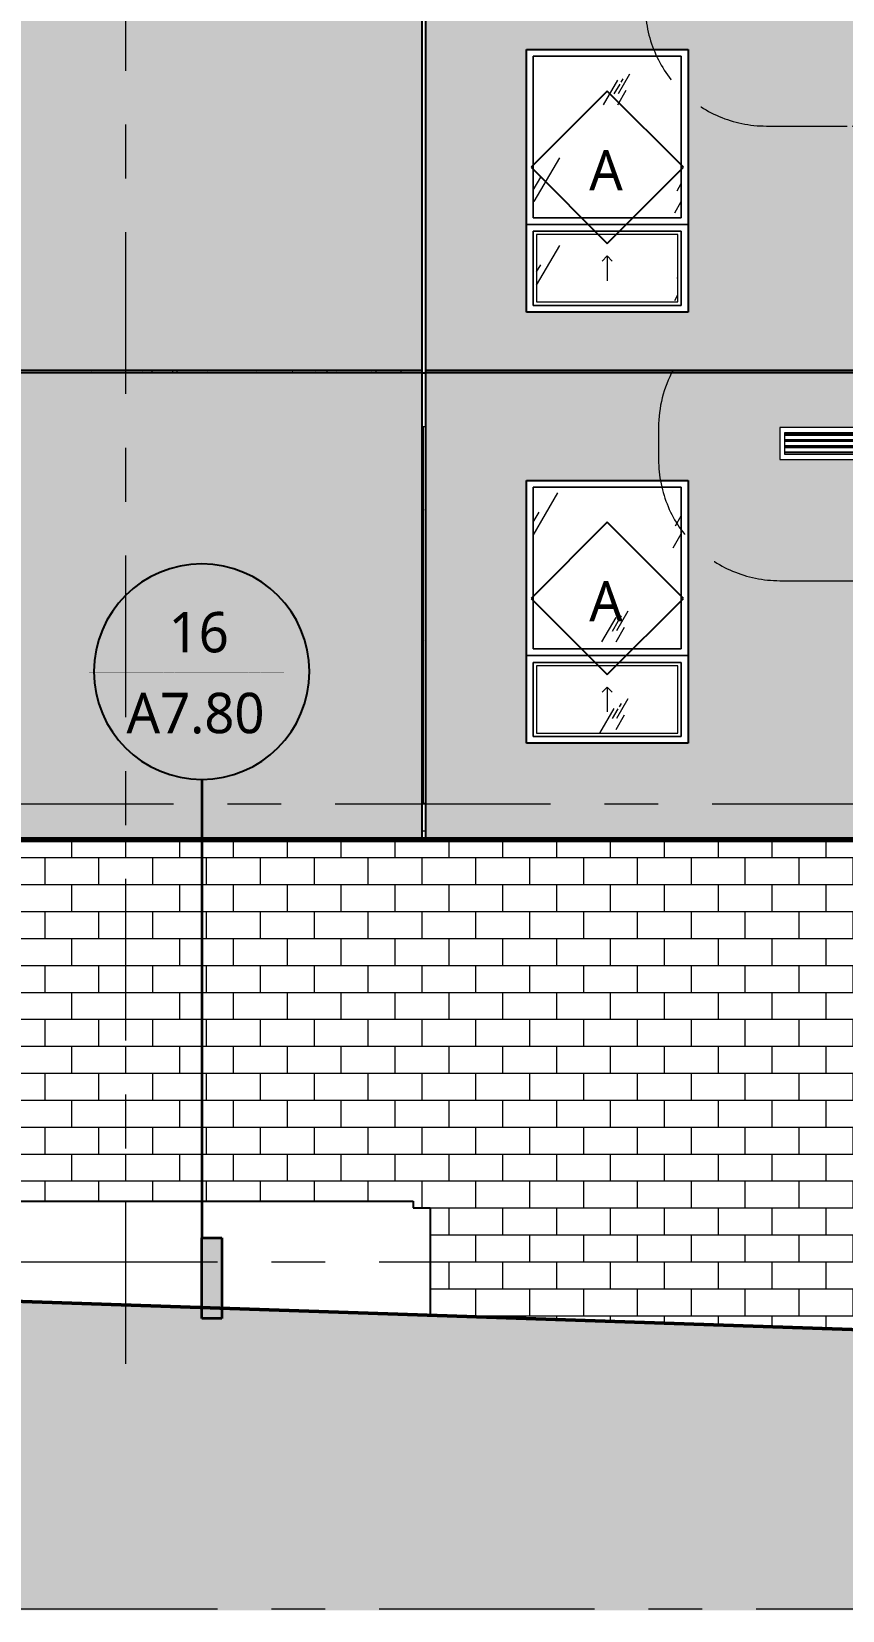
# Model space of a CAD drawing. Header units: inches. Extents: x 6 to 15224, y -733 to 6300.
# Drawn here: x 13940.3 to 14181.1, y 4981.5 to 5450.3 of the extents above; entities that cross this region are included whole.
import ezdxf

# ---------------------------------------------------------------- set-up
doc = ezdxf.new("R2010")
doc.units = ezdxf.units.IN
doc.header["$MEASUREMENT"] = 0
for name, pattern in [('Center 1_2_', [112, 64, -16, 16, -16]), ('Center 3_8_', [96, 48, -16, 16, -16]), ('Hidden 3_16_', [36, 24, -12])]:
    doc.linetypes.add(name, pattern=pattern)
for name, color, linetype, lineweight in [('A-ANNO-NOTE', 131, 'Continuous', 25), ('A-DETL', 90, 'Continuous', 13), ('A-DETL-GENF', 92, 'Continuous', 13), ('A-FLOR', 192, 'Continuous', 18), ('A-FLOR-LEVL', 51, 'Continuous', 13), ('A-GENM', 13, 'Continuous', 18), ('A-GLAZ', 151, 'Continuous', 25), ('A-GLAZ-IDEN', 152, 'Continuous', 25), ('A-GLAZ-SILL', 1, 'Continuous', 18), ('A-WALL', 113, 'Continuous', 25), ('A-WALL-PATT', 111, 'Continuous', 25), ('G-ANNO-SYMB', 111, 'Continuous', 13), ('I-WALL', 2, 'Continuous', 25), ('M-EQPM', 50, 'Continuous', 18), ('M-EQPM-HDLN', 50, 'Hidden 3_16_', 13), ('S-GRID', 1, 'Continuous', 13)]:
    doc.layers.add(name, color=color, linetype=linetype, lineweight=lineweight)
doc.styles.add('Open Sans_5', font='OpenSans-Regular.ttf', dxfattribs={"height": 12})
doc.styles.add('Open Sans_7', font='OpenSans-Regular.ttf', dxfattribs={"height": 2})
pattern_1 = [(0, (16286.3259, 0), (5.12, 1.28), [0.16896, -3.671, 0.16896, -3.671, -20.48]), (0, (16286.3259, 0), (5.12, 1.28), [-7.68, 0.16896, -7.511, 0.16896, -3.671, -8.96]), (0, (16286.3259, 0), (5.12, 1.28), [-19.2, 0.16896, -2.391, 0.16896, -6.231]), (120, (16288.2459, 0.64), (-3.66851252, 3.79405007), [0.16896, -3.671, 0.16896, -3.671, -20.48]), (120, (16288.2459, 0.64), (-3.66851252, 3.79405007), [-7.68, 0.16896, -7.511, 0.16896, -3.671, -8.96]), (120, (16288.2459, 0.64), (-3.66851252, 3.79405007), [-19.2, 0.16896, -2.391, 0.16896, -6.231]), (240, (16288.8859, 3.2), (-1.45148748, -5.07405007), [0.16896, -3.671, 0.16896, -3.671, -20.48]), (240, (16288.8859, 3.2), (-1.45148748, -5.07405007), [-7.68, 0.16896, -7.511, 0.16896, -3.671, -8.96]), (240, (16288.8859, 3.2), (-1.45148748, -5.07405007), [-19.2, 0.16896, -2.391, 0.16896, -6.231])]
pattern_2 = [(0, (16286.326, 0), (20.48, 5.12), [1.69, -13.67, 1.69, -13.67, -81.92]), (0, (16286.326, 0), (20.48, 5.12), [-30.72, 1.69, -29.03, 1.69, -13.67, -35.84]), (0, (16286.326, 0), (20.48, 5.12), [-76.8, 1.69, -8.55, 1.69, -23.91]), (120, (16294.006, 2.56), (-14.67405, 15.1762003), [1.69, -13.67, 1.69, -13.67, -81.92]), (120, (16294.006, 2.56), (-14.67405, 15.1762003), [-30.72, 1.69, -29.03, 1.69, -13.67, -35.84]), (120, (16294.006, 2.56), (-14.67405, 15.1762003), [-76.8, 1.69, -8.55, 1.69, -23.91]), (240, (16296.566, 12.8), (-5.80595, -20.2962003), [1.69, -13.67, 1.69, -13.67, -81.92]), (240, (16296.566, 12.8), (-5.80595, -20.2962003), [-30.72, 1.69, -29.03, 1.69, -13.67, -35.84]), (240, (16296.566, 12.8), (-5.80595, -20.2962003), [-76.8, 1.69, -8.55, 1.69, -23.91])]

# ---------------------------------------------------------------- blocks, each defined once
blk = doc.blocks.new('ME Louvers w Trim-AM - 24_ x 8_-17810069-SOUTH ELEVATION')
at = {"layer": 'A-GENM', "lineweight": 13}
for p, q in [((-1177.62, 5465.75), (-1200.12, 5465.75)), ((-1200.12, 5465.48), (-1177.62, 5465.48)), ((-1177.62, 5464.1), (-1200.12, 5464.1)), ((-1177.62, 5463.95), (-1200.12, 5463.95)), ((-1177.62, 5463.9), (-1200.12, 5463.9)), ((-1200.12, 5463.63), (-1177.62, 5463.63)), ((-1177.62, 5462.25), (-1200.12, 5462.25)), ((-1177.62, 5462.1), (-1200.12, 5462.1)), ((-1177.62, 5462.05), (-1200.12, 5462.05)), ((-1200.12, 5461.78), (-1177.62, 5461.78)), ((-1177.62, 5460.4), (-1200.12, 5460.4)), ((-1177.62, 5460.25), (-1200.12, 5460.25))]:
    blk.add_line(p, q, dxfattribs=at)
at = {"layer": 'M-EQPM'}
for p, q in [((-1201.62, 5467.75), (-1201.62, 5458.25)), ((-1176.12, 5467.75), (-1201.62, 5467.75)), ((-1176.12, 5458.25), (-1176.12, 5467.75)), ((-1200.12, 5466.25), (-1177.62, 5466.25)), ((-1200.12, 5459.75), (-1200.12, 5466.25)), ((-1177.62, 5466.25), (-1177.62, 5459.75)), ((-1201.62, 5458.25), (-1176.12, 5458.25)), ((-1177.62, 5459.75), (-1200.12, 5459.75))]:
    blk.add_line(p, q, dxfattribs=at)
at = {"layer": 'M-EQPM-HDLN'}
for p, q in [((-1176.12, 5503.75), (-1201.62, 5503.75)), ((-1237.62, 5467.75), (-1237.62, 5458.25)), ((-1140.12, 5458.25), (-1140.12, 5467.75)), ((-1201.62, 5422.25), (-1176.12, 5422.25))]:
    blk.add_line(p, q, dxfattribs=at)
for centre, start, end in [((-1201.62, 5467.75), 90, 180), ((-1176.12, 5467.75), 0, 90), ((-1201.62, 5458.25), 180, 270), ((-1176.12, 5458.25), 270, 0)]:
    blk.add_arc(centre, 36, start, end, dxfattribs=at)
blk = doc.blocks.new('1-2 WD Adaptive - 4-0_x6_-6_-V182-SOUTH ELEVATION')
at = {"layer": 'A-GLAZ', "lineweight": 13}
h = blk.add_hatch(dxfattribs=at)
h.set_pattern_fill('FP_408', color=256, style=0, pattern_type=2)
h.set_pattern_definition([(59.808, (-988.564, 5944.306), (144.0017, 239.99866), [9, -754.581]), (59.808, (-989.298, 5937.693), (144.0017, 239.99866), [12, -751.581]), (59.808, (-984.113, 5943.123), (144.0017, 239.99866), [6, -757.581]), (59.808, (-985.701, 5940.344), (144.0017, 239.99866), [2, -761.581]), (59.808, (-983.007, 5941.098), (144.0017, 239.99866), [15, -748.581]), (59.808, (-957.589, 5910.904), (144.0017, 239.99866), [5.063, -758.519]), (59.808, (-958.03, 5913.168), (144.0017, 239.99866), [6.75, -756.831]), (59.808, (-959.239, 5913.025), (144.0017, 239.99866), [3.375, -760.206]), (59.808, (-957.208, 5916.529), (144.0017, 239.99866), [1.125, -762.456]), (59.808, (-962.422, 5909.797), (144.0017, 239.99866), [8.437, -755.144])])
h.paths.add_polyline_path([(-974.06, 5906.5), (-974.06, 5954.5), (-1018.06, 5954.5), (-1018.06, 5906.5)])
at = {"layer": 'A-GLAZ-SILL', "lineweight": 13}
h = blk.add_hatch(dxfattribs=at)
h.set_pattern_fill('FP_407', color=256, style=0, pattern_type=2)
h.set_pattern_definition([(59.808, (-988.564, 5918.306), (144.0017, 239.99866), [9, -754.581]), (59.808, (-989.298, 5911.693), (144.0017, 239.99866), [12, -751.581]), (59.808, (-984.113, 5917.123), (144.0017, 239.99866), [6, -757.581]), (59.808, (-985.701, 5914.344), (144.0017, 239.99866), [2, -761.581]), (59.808, (-983.007, 5915.098), (144.0017, 239.99866), [15, -748.581]), (59.808, (-957.589, 5884.904), (144.0017, 239.99866), [5.063, -758.519]), (59.808, (-958.03, 5887.168), (144.0017, 239.99866), [6.75, -756.831]), (59.808, (-959.239, 5887.025), (144.0017, 239.99866), [3.375, -760.206]), (59.808, (-957.208, 5890.529), (144.0017, 239.99866), [1.125, -762.456]), (59.808, (-962.422, 5883.797), (144.0017, 239.99866), [8.438, -755.144])])
h.paths.add_polyline_path([(-997.06, 5881.5), (-975.06, 5881.5), (-975.06, 5901.5), (-1017.06, 5901.5), (-1017.06, 5881.5)])
at = {"layer": 'A-GLAZ', "lineweight": 13}
for p, q in [((-1020.06, 5956.5), (-972.06, 5956.5)), ((-1020.06, 5878.5), (-1020.06, 5956.5)), ((-974.06, 5954.5), (-1018.06, 5954.5)), ((-1018.06, 5954.5), (-1018.06, 5906.5)), ((-974.06, 5906.5), (-974.06, 5954.5)), ((-972.06, 5956.5), (-972.06, 5878.5)), ((-1020.06, 5904.5), (-972.06, 5904.5)), ((-972.06, 5904.5), (-1020.06, 5904.5)), ((-1018.06, 5906.5), (-974.06, 5906.5)), ((-974.06, 5902.5), (-1018.06, 5902.5)), ((-1018.06, 5902.5), (-1018.06, 5880.5)), ((-974.06, 5880.5), (-974.06, 5902.5)), ((-1018.06, 5880.5), (-974.06, 5880.5)), ((-972.06, 5878.5), (-1020.06, 5878.5))]:
    blk.add_line(p, q, dxfattribs=at)
at = {"layer": 'A-GLAZ', "linetype": 'Hidden 3_16_', "lineweight": 13}
for q in [(-997.56, 5893.67), (-994.56, 5893.67), (-996.06, 5887.83)]:
    blk.add_line((-996.06, 5895.17), q, dxfattribs=at)
at = {"layer": 'A-GLAZ-SILL'}
for p, q in [((-1018.06, 5954.5), (-974.06, 5954.5)), ((-1018.06, 5906.5), (-1018.06, 5954.5)), ((-974.06, 5954.5), (-1018.06, 5954.5)), ((-1018.06, 5954.5), (-1018.06, 5906.5)), ((-974.06, 5954.5), (-974.06, 5906.5)), ((-974.06, 5906.5), (-974.06, 5954.5)), ((-974.06, 5906.5), (-1018.06, 5906.5)), ((-1018.06, 5906.5), (-974.06, 5906.5)), ((-1018.06, 5902.5), (-974.06, 5902.5)), ((-1018.06, 5880.5), (-1018.06, 5902.5)), ((-974.06, 5902.5), (-1018.06, 5902.5)), ((-1018.06, 5902.5), (-1018.06, 5880.5)), ((-974.06, 5902.5), (-974.06, 5880.5)), ((-974.06, 5880.5), (-974.06, 5902.5)), ((-975.06, 5901.5), (-1017.06, 5901.5)), ((-1017.06, 5901.5), (-1017.06, 5881.5)), ((-975.06, 5881.5), (-975.06, 5901.5)), ((-974.06, 5880.5), (-1018.06, 5880.5)), ((-1018.06, 5880.5), (-974.06, 5880.5)), ((-1017.06, 5881.5), (-975.06, 5881.5))]:
    blk.add_line(p, q, dxfattribs=at)
blk = doc.blocks.new('1-2 WD Adaptive - 4-0_x6_-6_-V183-SOUTH ELEVATION')
at = {"layer": 'A-GLAZ', "lineweight": 13}
h = blk.add_hatch(dxfattribs=at)
h.set_pattern_fill('FP_410', color=256, style=0, pattern_type=2)
h.set_pattern_definition([(59.808, (-989.064, 5304.806), (144.0017, 239.99866), [9, -754.581]), (59.808, (-989.798, 5298.193), (144.0017, 239.99866), [12, -751.581]), (59.808, (-984.613, 5303.623), (144.0017, 239.99866), [6, -757.581]), (59.808, (-986.201, 5300.844), (144.0017, 239.99866), [2, -761.581]), (59.808, (-983.507, 5301.598), (144.0017, 239.99866), [15, -748.581]), (59.808, (-958.089, 5271.404), (144.0017, 239.99866), [5.063, -758.519]), (59.808, (-958.53, 5273.668), (144.0017, 239.99866), [6.75, -756.831]), (59.808, (-959.739, 5273.525), (144.0017, 239.99866), [3.375, -760.206]), (59.808, (-957.708, 5277.029), (144.0017, 239.99866), [1.125, -762.456]), (59.808, (-962.922, 5270.297), (144.0017, 239.99866), [8.437, -755.144])])
h.paths.add_polyline_path([(-974.56, 5267), (-974.56, 5315), (-1018.56, 5315), (-1018.56, 5267)])
at = {"layer": 'A-GLAZ-SILL', "lineweight": 13}
h = blk.add_hatch(dxfattribs=at)
h.set_pattern_fill('FP_409', color=256, style=0, pattern_type=2)
h.set_pattern_definition([(59.808, (-989.064, 5278.806), (144.0017, 239.99866), [9, -754.581]), (59.808, (-989.798, 5272.193), (144.0017, 239.99866), [12, -751.581]), (59.808, (-984.613, 5277.623), (144.0017, 239.99866), [6, -757.581]), (59.808, (-986.201, 5274.844), (144.0017, 239.99866), [2, -761.581]), (59.808, (-983.507, 5275.598), (144.0017, 239.99866), [15, -748.581]), (59.808, (-958.089, 5245.404), (144.0017, 239.99866), [5.063, -758.519]), (59.808, (-958.53, 5247.668), (144.0017, 239.99866), [6.75, -756.831]), (59.808, (-959.739, 5247.525), (144.0017, 239.99866), [3.375, -760.206]), (59.808, (-957.708, 5251.029), (144.0017, 239.99866), [1.125, -762.456]), (59.808, (-962.922, 5244.297), (144.0017, 239.99866), [8.438, -755.144])])
h.paths.add_polyline_path([(-997.56, 5242), (-975.56, 5242), (-975.56, 5262), (-1017.56, 5262), (-1017.56, 5242)])
at = {"layer": 'A-GLAZ', "lineweight": 13}
for p, q in [((-1020.56, 5317), (-972.56, 5317)), ((-1020.56, 5239), (-1020.56, 5317)), ((-972.56, 5317), (-972.56, 5239)), ((-974.56, 5315), (-1018.56, 5315)), ((-1018.56, 5315), (-1018.56, 5267)), ((-974.56, 5267), (-974.56, 5315)), ((-1020.56, 5265), (-972.56, 5265)), ((-972.56, 5265), (-1020.56, 5265)), ((-1018.56, 5267), (-974.56, 5267)), ((-974.56, 5263), (-1018.56, 5263)), ((-1018.56, 5263), (-1018.56, 5241)), ((-974.56, 5241), (-974.56, 5263)), ((-972.56, 5239), (-1020.56, 5239)), ((-1018.56, 5241), (-974.56, 5241))]:
    blk.add_line(p, q, dxfattribs=at)
at = {"layer": 'A-GLAZ', "linetype": 'Hidden 3_16_', "lineweight": 13}
for q in [(-998.06, 5254.17), (-995.06, 5254.17), (-996.56, 5248.33)]:
    blk.add_line((-996.56, 5255.67), q, dxfattribs=at)
at = {"layer": 'A-GLAZ-SILL'}
for p, q in [((-1018.56, 5315), (-974.56, 5315)), ((-1018.56, 5267), (-1018.56, 5315)), ((-974.56, 5315), (-1018.56, 5315)), ((-1018.56, 5315), (-1018.56, 5267)), ((-974.56, 5315), (-974.56, 5267)), ((-974.56, 5267), (-974.56, 5315)), ((-974.56, 5267), (-1018.56, 5267)), ((-1018.56, 5267), (-974.56, 5267)), ((-1018.56, 5263), (-974.56, 5263)), ((-1018.56, 5241), (-1018.56, 5263)), ((-974.56, 5263), (-1018.56, 5263)), ((-1018.56, 5263), (-1018.56, 5241)), ((-975.56, 5262), (-1017.56, 5262)), ((-1017.56, 5262), (-1017.56, 5242)), ((-975.56, 5242), (-975.56, 5262)), ((-974.56, 5263), (-974.56, 5241)), ((-974.56, 5241), (-974.56, 5263)), ((-1017.56, 5242), (-975.56, 5242)), ((-974.56, 5241), (-1018.56, 5241)), ((-1018.56, 5241), (-974.56, 5241))]:
    blk.add_line(p, q, dxfattribs=at)
blk = doc.blocks.new('ME Louvers w Trim-AM - 24_ x 8_-17810137-SOUTH ELEVATION')
at = {"layer": 'A-GENM', "lineweight": 13}
for p, q in [((-669.81, 5330.75), (-692.31, 5330.75)), ((-692.31, 5330.48), (-669.81, 5330.48)), ((-669.81, 5329.1), (-692.31, 5329.1)), ((-669.81, 5328.95), (-692.31, 5328.95)), ((-669.81, 5328.9), (-692.31, 5328.9)), ((-692.31, 5328.63), (-669.81, 5328.63)), ((-669.81, 5327.25), (-692.31, 5327.25)), ((-669.81, 5327.1), (-692.31, 5327.1)), ((-669.81, 5327.05), (-692.31, 5327.05)), ((-692.31, 5326.78), (-669.81, 5326.78)), ((-669.81, 5325.4), (-692.31, 5325.4)), ((-669.81, 5325.25), (-692.31, 5325.25))]:
    blk.add_line(p, q, dxfattribs=at)
at = {"layer": 'M-EQPM'}
for p, q in [((-693.81, 5332.75), (-693.81, 5323.25)), ((-668.31, 5332.75), (-693.81, 5332.75)), ((-692.31, 5331.25), (-669.81, 5331.25)), ((-692.31, 5324.75), (-692.31, 5331.25)), ((-669.81, 5331.25), (-669.81, 5324.75)), ((-668.31, 5323.25), (-668.31, 5332.75)), ((-693.81, 5323.25), (-668.31, 5323.25)), ((-669.81, 5324.75), (-692.31, 5324.75))]:
    blk.add_line(p, q, dxfattribs=at)
at = {"layer": 'M-EQPM-HDLN'}
for p, q in [((-729.81, 5332.75), (-729.81, 5323.25)), ((-632.31, 5323.25), (-632.31, 5332.75)), ((-693.81, 5287.25), (-668.31, 5287.25))]:
    blk.add_line(p, q, dxfattribs=at)
for centre, start, end in [((-693.81, 5332.75), 151.7736, 180), ((-668.31, 5332.75), 0, 28.2264), ((-693.81, 5323.25), 180, 270), ((-668.31, 5323.25), 270, 360)]:
    blk.add_arc(centre, 36, start, end, dxfattribs=at)
blk = doc.blocks.new('TAG Window-AM - Standard-51685-SOUTH ELEVATION')
at = {"layer": 'A-GLAZ-IDEN'}
for p, q in [((-1299.06, 5944.13), (-1321.69, 5921.5)), ((-1276.43, 5921.5), (-1299.06, 5944.13)), ((-1321.69, 5921.5), (-1299.06, 5898.87)), ((-1299.06, 5898.87), (-1276.43, 5921.5))]:
    blk.add_line(p, q, dxfattribs=at)
blk = doc.blocks.new('Section - Rec_Horizontal_3_16_ x 3_64_-800513-SOUTH ELEVATION')
at = {"layer": 'G-ANNO-SYMB'}
blk.add_hatch(color=256, dxfattribs=at).paths.add_polyline_path([(-1081.81, 5091.27), (-1087.81, 5091.27), (-1087.81, 5067.27), (-1081.81, 5067.27)])
at = {"layer": 'G-ANNO-SYMB', "lineweight": 35}
for p, q in [((-1087.81, 5067.27), (-1087.81, 5091.27)), ((-1087.81, 5091.27), (-1081.81, 5091.27)), ((-1081.81, 5091.27), (-1081.81, 5067.27)), ((-1081.81, 5067.27), (-1087.81, 5067.27))]:
    blk.add_line(p, q, dxfattribs=at)
blk = doc.blocks.new('Section - CDs_Detail _No Arrow_-919857-SOUTH ELEVATION')
at = {"layer": 'A-ANNO-NOTE'}
for start, end in [(90, 270), (270, 90)]:
    blk.add_arc((-1087.81, 5257.51), 32, start, end, dxfattribs=at)

msp = doc.modelspace()

# ---------------------------------------------------------------- hatches: boundary and pattern name
at = {"layer": 'A-DETL-GENF'}
msp.add_hatch(color=29, dxfattribs=at).paths.add_polyline_path([(15056.81008358, 4981.48573334), (15102.01292671, 4981.48573334), (15102.01292671, 5052), (14568.29213786, 5052), (13585.29213785, 5085), (13388.47692671, 5085), (13388.47692671, 4981.48573334), (14887.82092671, 4981.48573334)])
at = {"layer": 'A-WALL-PATT', "lineweight": 13}
h = msp.add_hatch(dxfattribs=at)
h.set_pattern_fill('FP_388', color=256, style=0, pattern_type=2)
h.set_pattern_definition(pattern_1)
h.paths.add_polyline_path([(13936.29213785, 5349.75), (14056.29213785, 5349.75), (14056.29213785, 5476.875), (13936.29213785, 5476.875), (13936.29213785, 5352.05740001)])
h = msp.add_hatch(dxfattribs=at)
h.set_pattern_fill('FP_388', color=256, style=0, pattern_type=2)
h.set_pattern_definition(pattern_1)
h.paths.add_polyline_path([(14057.29213785, 5349.75), (14586.47963785, 5349.75), (14586.47963785, 5475.875), (14057.29213785, 5475.875), (14057.29213785, 5352.05740001)])
h.paths.add_polyline_path([(14432.66292671, 5367), (14327.29213785, 5367), (14327.29213785, 5445), (14435.29213785, 5445), (14435.29213785, 5367)])
h.paths.add_polyline_path([(14201.76221315, 5367), (14201.29213785, 5367), (14201.29213785, 5445), (14279.29213785, 5445), (14279.29213785, 5367), (14245.24492671, 5367)])
h.paths.add_polyline_path([(14135.29213785, 5367), (14087.29213785, 5367), (14087.29213785, 5445), (14135.29213785, 5445), (14135.29213785, 5417.45240001)])
h.paths.add_polyline_path([(14561.29213785, 5367), (14531.29213785, 5367), (14531.29213785, 5445), (14561.29213785, 5445), (14561.29213785, 5373.85573334)])
h.paths.add_polyline_path([(14477.29213785, 5367), (14477.29213785, 5445), (14507.29213785, 5445), (14507.29213785, 5367), (14486.21092671, 5367)])
h.paths.add_polyline_path([(14314.54213785, 5458.25), (14314.54213785, 5467.75), (14340.04213785, 5467.75), (14340.04213785, 5458.25), (14315.934995, 5458.25)])
h.paths.add_polyline_path([(14184.04213785, 5458.25), (14158.54213785, 5458.25), (14158.54213785, 5467.75), (14184.04213785, 5467.75), (14184.04213785, 5458.41666667)])
h = msp.add_hatch(dxfattribs=at)
h.set_pattern_fill('FP_388', color=256, style=0, pattern_type=2)
h.set_pattern_definition(pattern_1)
h.paths.add_polyline_path([(14044.43992671, 5349), (14056.29213785, 5349), (14056.29213785, 5349.75), (13936.29213785, 5349.75), (13936.29213785, 5349), (14031.05292671, 5349)])
h = msp.add_hatch(dxfattribs=at)
h.set_pattern_fill('FP_388', color=256, style=0, pattern_type=2)
h.set_pattern_definition(pattern_1)
h.paths.add_polyline_path([(14405.88892671, 5349), (14587.47963785, 5349), (14587.47963785, 5349.75), (14057.29213785, 5349.75), (14057.29213785, 5349), (14352.34092671, 5349)])
h = msp.add_hatch(dxfattribs=at)
h.set_pattern_fill('FP_388', color=256, style=0, pattern_type=2)
h.set_pattern_definition(pattern_1)
h.paths.add_polyline_path([(13936.29213785, 5210.25), (14056.29213785, 5210.25), (14056.29213785, 5349), (13936.29213785, 5349), (13936.29213785, 5221.26740001)])
h = msp.add_hatch(dxfattribs=at)
h.set_pattern_fill('FP_388', color=256, style=0, pattern_type=2)
h.set_pattern_definition(pattern_1)
h.paths.add_polyline_path([(14057.29213785, 5210.25), (14592.91713785, 5210.25), (14592.91713785, 5330.25), (14586.47963785, 5330.25906668), (14586.47963785, 5349), (14057.29213785, 5349), (14057.29213785, 5243.06573334)])
h.paths.add_polyline_path([(14279.29213785, 5239), (14201.29213785, 5239), (14201.29213785, 5317), (14279.29213785, 5317), (14279.29213785, 5243.06573334)])
h.paths.add_polyline_path([(14135.29213785, 5239), (14087.29213785, 5239), (14087.29213785, 5317), (14135.29213785, 5317), (14135.29213785, 5243.06573334)])
h.paths.add_polyline_path([(14352.34092671, 5239), (14327.29213785, 5239), (14327.29213785, 5317), (14435.29213785, 5317), (14435.29213785, 5239), (14405.88892671, 5239)])
h.paths.add_polyline_path([(14537.29213785, 5239), (14489.29213785, 5239), (14489.29213785, 5317), (14537.29213785, 5317), (14537.29213785, 5243.06573334)])
h.paths.add_polyline_path([(14311.54213785, 5323.25), (14311.54213785, 5332.75), (14337.04213785, 5332.75), (14337.04213785, 5323.25), (14313.04213785, 5323.25)])
h.paths.add_polyline_path([(14188.04213785, 5323.25), (14162.54213785, 5323.25), (14162.54213785, 5332.75), (14188.04213785, 5332.75), (14188.04213785, 5323.625)])
h = msp.add_hatch(dxfattribs=at)
h.set_pattern_fill('FP_389', color=256, style=0, pattern_type=2)
h.set_pattern_definition(pattern_2)
h.paths.add_polyline_path([(14056.54213785, 5331), (14056.54213785, 5333), (14056.29213785, 5333), (14056.29213785, 5331)])
h = msp.add_hatch(dxfattribs=at)
h.set_pattern_fill('FP_389', color=256, style=0, pattern_type=2)
h.set_pattern_definition(pattern_2)
h.paths.add_polyline_path([(14056.54213785, 5221), (14057.29213785, 5221), (14057.29213785, 5333), (14056.54213785, 5333), (14056.54213785, 5232.23809524)])
h = msp.add_hatch(dxfattribs=at)
h.set_pattern_fill('FP_386', color=256, style=0, pattern_type=2)
h.set_pattern_definition([(0, (14560.292, 5109), (0, 8), []), (90, (14560.292, 5109), (-8, 8), [8, -8])])
h.paths.add_polyline_path([(14560.66713785, 5052.2559766), (14560.66713785, 5210.25), (14057.29213785, 5210.25), (14057.29213785, 5221), (14056.29213785, 5221), (14056.29213785, 5210.25), (13936.29213785, 5210.25), (13936.29213785, 5221), (13935.29213785, 5221), (13935.29213785, 5210.25), (13585.29213785, 5210.25), (13585.29213785, 5103), (14053.66713785, 5103), (14053.66713785, 5101), (14058.66713785, 5101), (14058.66713785, 5069.10846897), (14556.66993049, 5052.39016566)])
h.paths.add_polyline_path([(13886.79213785, 5127), (13832.79213785, 5127), (13832.79213785, 5205), (13886.79213785, 5205), (13886.79213785, 5155.87240001)])

# ---------------------------------------------------------------- linework, layer by layer
at = {"layer": 'A-DETL', "lineweight": 70}
msp.add_line((14592.91713785, 5210.25), (13516.35463785, 5210.25), dxfattribs=at)
at = {"layer": 'A-DETL', "lineweight": 50}
msp.add_line((14568.29213786, 5052), (13585.29213785, 5085), dxfattribs=at)
at = {"layer": 'A-FLOR'}
msp.add_line((14056.29213785, 5333), (14057.29213785, 5333), dxfattribs=at)
at = {"layer": 'A-FLOR-LEVL', "linetype": 'Center 1_2_'}
for p, q in [((13358.45406039, 5349), (15204.04750887, 5349)), ((13358.45406039, 5221), (15204.04750887, 5221)), ((13358.45406039, 5109), (15204.04750887, 5109)), ((13259.51248277, 5085), (15140.36071592, 5085)), ((13259.51248277, 4982), (15204.04750887, 4982))]:
    msp.add_line(p, q, dxfattribs=at)
at = {"layer": 'A-WALL'}
for p, q in [((14056.29213785, 5210.25), (14056.29213785, 6033)), ((14057.29213785, 5731.625), (14057.29213785, 5210.25)), ((14087.29213785, 5367), (14087.29213785, 5445)), ((14087.29213785, 5445), (14135.29213785, 5445)), ((14135.29213785, 5445), (14135.29213785, 5367)), ((14135.29213785, 5367), (14087.29213785, 5367)), ((13936.29213785, 5349.75), (14056.29213785, 5349.75)), ((14057.29213785, 5349.75), (14889.22963785, 5349.75)), ((14056.29213785, 5349), (13936.29213785, 5349)), ((14889.22963785, 5349), (14057.29213785, 5349)), ((14087.29213785, 5239), (14087.29213785, 5317)), ((14087.29213785, 5317), (14135.29213785, 5317)), ((14135.29213785, 5317), (14135.29213785, 5239)), ((14135.29213785, 5239), (14087.29213785, 5239)), ((14057.29213785, 5221), (14056.29213785, 5221)), ((13936.29213785, 5210.25), (14056.29213785, 5210.25)), ((14057.29213785, 5210.25), (14850.47963786, 5210.25)), ((13585.29213785, 5103), (14053.66713785, 5103)), ((14053.66713785, 5103), (14053.66713785, 5101)), ((14053.66713785, 5101), (14058.66713785, 5101)), ((14058.66713785, 5101), (14058.66713785, 5069.10846897))]:
    msp.add_line(p, q, dxfattribs=at)
at = {"layer": 'G-ANNO-SYMB', "lineweight": 35}
msp.add_line((13990.8313278, 5228.23392325), (13990.8313278, 5092.11564932), dxfattribs=at)
at = {"layer": 'I-WALL'}
for p, q in [((14056.29213785, 5349), (14057.29213785, 5349)), ((14056.29213785, 5331), (14056.54213785, 5331)), ((14056.54213785, 5333), (14056.54213785, 5221))]:
    msp.add_line(p, q, dxfattribs=at)
at = {"layer": 'S-GRID', "linetype": 'Center 3_8_'}
msp.add_line((13968.29213785, 5054.68743403), (13968.29213785, 6219.06052942), dxfattribs=at)

# ---------------------------------------------------------------- block references
at = {"layer": 'A-GLAZ'}
for name, p in [('1-2 WD Adaptive - 4-0_x6_-6_-V182-SOUTH ELEVATION', (15107.35291464, -511.5)), ('1-2 WD Adaptive - 4-0_x6_-6_-V183-SOUTH ELEVATION', (15107.85291464, 0))]:
    msp.add_blockref(name, p, dxfattribs=at)
at = {"layer": 'A-GLAZ-IDEN'}
for p in [(15410.35291464, -511.5), (15410.35291464, -639.5)]:
    msp.add_blockref('TAG Window-AM - Standard-51685-SOUTH ELEVATION', p, dxfattribs=at)
at = {"layer": 'G-ANNO-SYMB', "lineweight": 35}
for name, p in [('Section - CDs_Detail _No Arrow_-919857-SOUTH ELEVATION', (15078.64210459, 2.72788916)), ('Section - Rec_Horizontal_3_16_ x 3_64_-800513-SOUTH ELEVATION', (15078.64210459, 0.84888367))]:
    msp.add_blockref(name, p, dxfattribs=at)
at = {"layer": 'M-EQPM-HDLN'}
for name, p in [('ME Louvers w Trim-AM - 24_ x 8_-17810069-SOUTH ELEVATION', (15360.16541464, 0)), ('ME Louvers w Trim-AM - 24_ x 8_-17810137-SOUTH ELEVATION', (14856.35291464, 0))]:
    msp.add_blockref(name, p, dxfattribs=at)

# ---------------------------------------------------------------- texts
at = {"layer": 'A-GLAZ-IDEN', "lineweight": 13, "char_height": 12, "width": 12.928, "attachment_point": 1, "style": 'Open Sans_5'}
for insert in [(14105.92627914, 5415.13131631), (14105.92627914, 5287.13131631)]:
    msp.add_mtext('A', dxfattribs=dict(at, insert=insert))
at = {"layer": 'G-ANNO-SYMB', "attachment_point": 1}
for s, insert, char_height, width, style in [('16', (13981.01187457, 5277.95715409), 12, 23.432, 'Open Sans_5'), ('__________________________________________________', (13957.40313479, 5262.23020274), 2, 80.8, 'Open Sans_7'), ('A7.80', (13968.48903992, 5253.95715409), 12, 53.732, 'Open Sans_5')]:
    msp.add_mtext(s, dxfattribs=dict(at, insert=insert, char_height=char_height, width=width, style=style))

doc.saveas('drawing.dxf')
